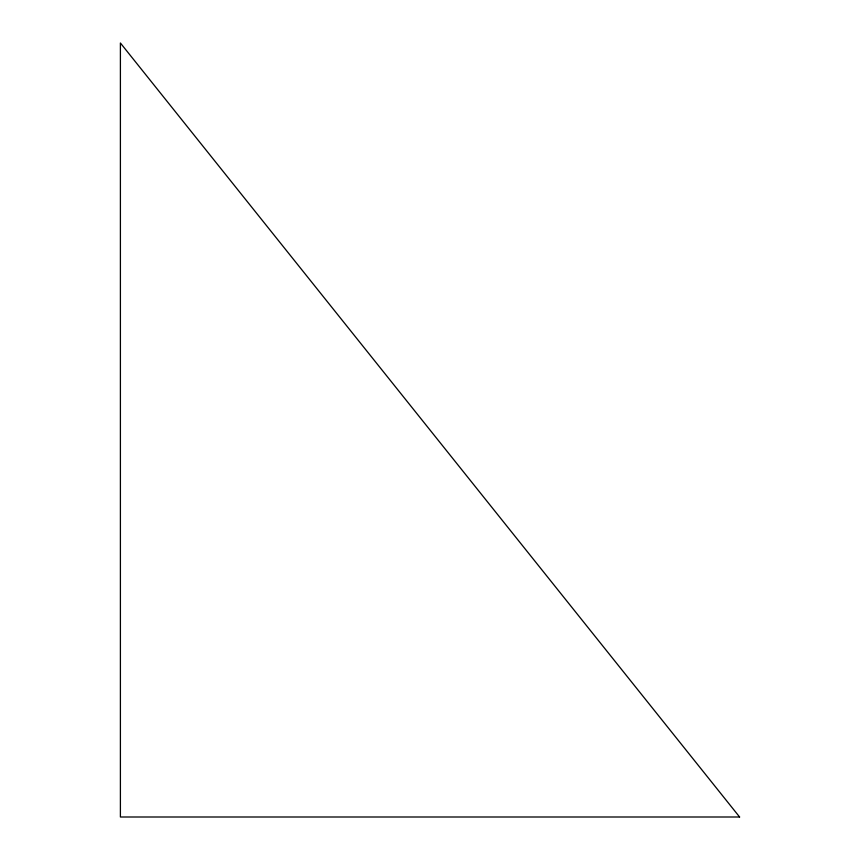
<?xml version="1.0" encoding="UTF-8"?>
<svg xmlns="http://www.w3.org/2000/svg" width="860" height="860" viewBox="0 0 860 860"><rect width="100%" height="100%" fill="white"/><g stroke="black" fill="none" stroke-linecap="round" stroke-linejoin="round"><path stroke-width="1.29" d="M739.6 817L120.4 817L120.4 43L739.6 817"/></g></svg>
